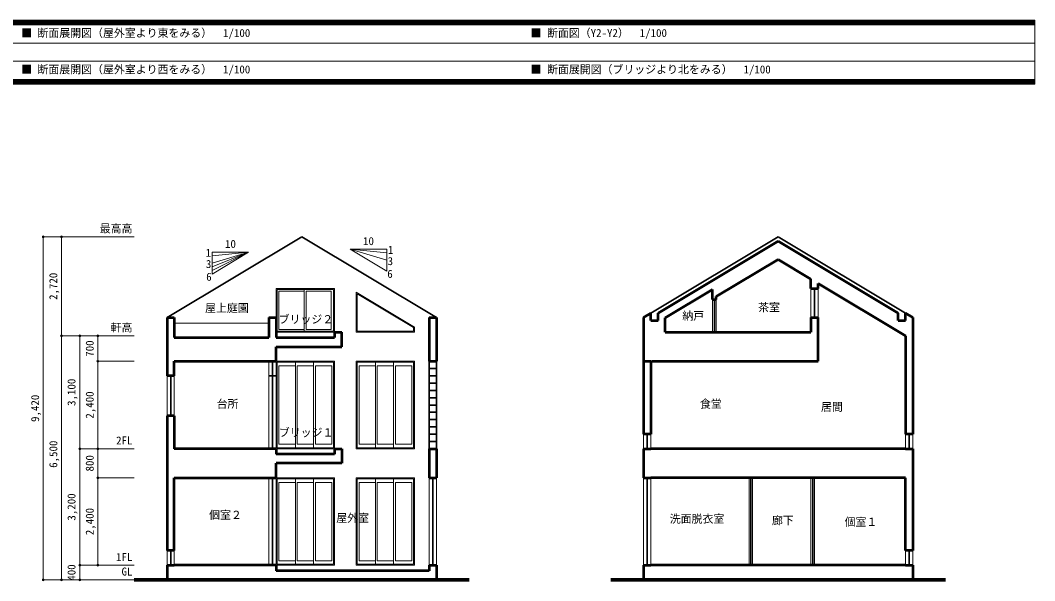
# Model space of a CAD drawing. Units: millimetres, scale not verified. Extents: x 1950 to 57850, y 1000 to 41000.
# Drawn here: x 29977 to 57850, y 25610 to 41000 of the extents above; entities that cross this region are included whole.
import ezdxf
from ezdxf.enums import TextEntityAlignment as Align

# ---------------------------------------------------------------- set-up
doc = ezdxf.new("R2010")
doc.units = ezdxf.units.MM
doc.header["$LTSCALE"] = 100
doc.header["$PDMODE"] = 32
doc.header["$PDSIZE"] = 50
doc.layers.add('(用紙)枠', color=7, linetype='Continuous')
doc.layers.add('文字', color=7, linetype='Continuous')
for name, color, linetype, lineweight in [('_8-8_(用紙)枠', 4, 'Continuous', 9), ('_8-f_ﾊｯﾁﾝｸﾞ', 4, 'Continuous', 9), ('家具１', 2, 'Continuous', 35), ('寸法', 4, 'Continuous', 9), ('建具', 7, 'Continuous', 18), ('樹木植栽', 7, 'Continuous', 18), ('躯体', 6, 'Continuous', 50)]:
    doc.layers.add(name, color=color, linetype=linetype, lineweight=lineweight)
doc.styles.add('ＭＳ ゴシック', font='')
doc.styles.get('ＭＳ ゴシック').set_extended_font_data('MS Gothic')

msp = doc.modelspace()

# ---------------------------------------------------------------- linework, layer by layer
at = {"layer": '_8-8_(用紙)枠'}
for p, q in [((1950, 41000), (57850, 41000)), ((57850, 41000), (57850, 39250)), ((1950, 40875), (57850, 40875)), ((57850, 40375), (1950, 40375)), ((1950, 39875), (57850, 39875)), ((57850, 39375), (1950, 39375)), ((1950, 39250), (57850, 39250))]:
    msp.add_line(p, q, dxfattribs=at)
at = {"layer": '_8-f_ﾊｯﾁﾝｸﾞ'}
for p, q in [((1950, 40990), (57850, 40990)), ((1950, 40980), (57850, 40980)), ((1950, 40970), (57850, 40970)), ((1950, 40960), (57850, 40960)), ((1950, 40950), (57850, 40950)), ((1950, 40940), (57850, 40940)), ((1950, 40930), (57850, 40930)), ((1950, 40920), (57850, 40920)), ((1950, 40910), (57850, 40910)), ((1950, 40900), (57850, 40900)), ((1950, 40890), (57850, 40890)), ((1950, 40880), (57850, 40880)), ((1950, 39370), (57850, 39370)), ((1950, 39360), (57850, 39360)), ((1950, 39350), (57850, 39350)), ((1950, 39340), (57850, 39340)), ((1950, 39330), (57850, 39330)), ((1950, 39320), (57850, 39320)), ((1950, 39310), (57850, 39310)), ((1950, 39300), (57850, 39300)), ((1950, 39290), (57850, 39290)), ((1950, 39280), (57850, 39280)), ((1950, 39270), (57850, 39270)), ((1950, 39260), (57850, 39260))]:
    msp.add_line(p, q, dxfattribs=at)
at = {"layer": '家具１'}
for p, q in [((34010, 32835), (37710, 35055)), ((37710, 35055), (41410, 32835)), ((47300, 32955), (50800, 35055)), ((54300, 32955), (50800, 35055))]:
    msp.add_line(p, q, dxfattribs=at)
at = {"layer": '寸法'}
for p, q in [((30610, 35055), (30610, 25635)), ((33110, 35055), (30610, 35055)), ((31110, 35055), (31110, 25635)), ((35252.4, 34631.6), (35252.4, 34031.6)), ((35252.4, 34631.6), (36252.4, 34631.6)), ((35252.4, 34031.6), (36252.4, 34631.6)), ((35252.4, 34531.6), (36252.4, 34631.6)), ((35252.4, 34331.6), (36252.4, 34631.6)), ((35252.4, 34231.6), (36252.4, 34631.6)), ((35252.4, 34131.6), (36252.4, 34631.6)), ((40045.4, 34710.7), (39045.4, 34710.7)), ((40045.4, 34110.7), (39045.4, 34710.7)), ((40045.4, 34610.7), (39045.4, 34710.7)), ((40045.4, 34410.7), (39045.4, 34710.7)), ((40045.4, 34710.7), (40045.4, 34110.7)), ((33110, 32335), (31110, 32335)), ((31610, 32335), (31610, 25635)), ((32110, 32335), (32110, 26035)), ((33110, 31635), (32110, 31635)), ((33110, 29235), (31610, 29235)), ((33110, 28435), (32110, 28435)), ((33110, 26035), (31610, 26035)), ((33110, 25635), (30610, 25635))]:
    msp.add_line(p, q, dxfattribs=at)
for p in [(30610, 35055), (31110, 35055), (31110, 32335), (31610, 32335), (32110, 32335), (32110, 31635), (31610, 29235), (32110, 29235), (32110, 28435), (31610, 26035), (32110, 26035), (30610, 25635), (31110, 25635), (31610, 25635)]:
    msp.add_point(p, dxfattribs=at)
at = {"layer": '建具'}
for p, q in [((37010, 33635), (37010, 32835)), ((37010, 33635), (38610, 33635)), ((37035, 33610), (38585, 33610)), ((37035, 33610), (37035, 32460)), ((37085, 33560), (37777.8, 33560)), ((37085, 33560), (37085, 32510)), ((37777.8, 33610), (37777.8, 32460)), ((37827.8, 33560), (38520.6, 33560)), ((37827.8, 33560), (37827.8, 32510)), ((38520.6, 32510), (38520.6, 33560)), ((38585, 33610), (38585, 32460)), ((38610, 33635), (38610, 32435)), ((39210, 32435), (39210, 33535)), ((39210, 33535), (40810, 32575)), ((39235, 32460), (39235, 33490.8)), ((39235, 33490.8), (40785, 32560.8)), ((37010, 32435), (38610, 32435)), ((37035, 32460), (38585, 32460)), ((37085, 32510), (37777.8, 32510)), ((37827.8, 32510), (38520.6, 32510)), ((39210, 32435), (40810, 32435)), ((39235, 32460), (40785, 32460)), ((40785, 32460), (40785, 32560.8)), ((40810, 32435), (40810, 32575)), ((37010, 31635), (38610, 31635)), ((37035, 31610), (38585, 31610)), ((37035, 31610), (37035, 29260)), ((37085, 31510), (37535, 31510)), ((37085, 31510), (37085, 29360)), ((37535, 31610), (37535, 29260)), ((37585, 31510), (38035, 31510)), ((37585, 31510), (37585, 29360)), ((38035, 31610), (38035, 29260)), ((38085, 31510), (38535, 31510)), ((38085, 31510), (38085, 29360)), ((38535, 31510), (38535, 29360)), ((38585, 31610), (38585, 29260)), ((38610, 29235), (38610, 31635)), ((39210, 31635), (39210, 29235)), ((40810, 31635), (39210, 31635)), ((39235, 31610), (40785, 31610)), ((39235, 31610), (39235, 29260)), ((39285, 31510), (39735, 31510)), ((39285, 31510), (39285, 29360)), ((39735, 31610), (39735, 29260)), ((39785, 31510), (40235, 31510)), ((39785, 31510), (39785, 29360)), ((40235, 31610), (40235, 29260)), ((40285, 31510), (40735, 31510)), ((40285, 31510), (40285, 29360)), ((40735, 31510), (40735, 29360)), ((40785, 31610), (40785, 29260)), ((40810, 31635), (40810, 29235)), ((37085, 29360), (37535, 29360)), ((37585, 29360), (38035, 29360)), ((38085, 29360), (38535, 29360)), ((39285, 29360), (39735, 29360)), ((39785, 29360), (40235, 29360)), ((40285, 29360), (40735, 29360)), ((37010, 29235), (38610, 29235)), ((37035, 29260), (38585, 29260)), ((39210, 29235), (40810, 29235)), ((39235, 29260), (40785, 29260)), ((37010, 28435), (38610, 28435)), ((38610, 28435), (38610, 26035)), ((39210, 28435), (39210, 26035)), ((40810, 28435), (39210, 28435)), ((40810, 28435), (40810, 26035)), ((37035, 28410), (38585, 28410)), ((37035, 28410), (37035, 26060)), ((37085, 28310), (37535, 28310)), ((37085, 28310), (37085, 26160)), ((37535, 28410), (37535, 26060)), ((37585, 28310), (38035, 28310)), ((37585, 28310), (37585, 26160)), ((38035, 28410), (38035, 26060)), ((38085, 28310), (38535, 28310)), ((38085, 28310), (38085, 26160)), ((38535, 28310), (38535, 26160)), ((38585, 28410), (38585, 26060)), ((39235, 28410), (40785, 28410)), ((39235, 28410), (39235, 26060)), ((39285, 28310), (39735, 28310)), ((39285, 28310), (39285, 26160)), ((39735, 28410), (39735, 26060)), ((39785, 28310), (40235, 28310)), ((39785, 28310), (39785, 26160)), ((40235, 28410), (40235, 26060)), ((40285, 28310), (40735, 28310)), ((40285, 28310), (40285, 26160)), ((40735, 28310), (40735, 26160)), ((40785, 28410), (40785, 26060)), ((38610, 26035), (37010, 26035)), ((37035, 26060), (38585, 26060)), ((37085, 26160), (37535, 26160)), ((37585, 26160), (38035, 26160)), ((38085, 26160), (38535, 26160)), ((39210, 26035), (40810, 26035)), ((39235, 26060), (40785, 26060)), ((39285, 26160), (39735, 26160)), ((39785, 26160), (40235, 26160)), ((40285, 26160), (40735, 26160))]:
    msp.add_line(p, q, dxfattribs=at)
at = {"layer": '建具', "color": 4, "lineweight": 9}
for p, q in [((51700, 33635), (51700, 32835)), ((51900, 32835), (51900, 33635)), ((49000, 33335), (49000, 32435)), ((49100, 33335), (49100, 32435)), ((36810, 31635), (36810, 29235)), ((37010, 31635), (37010, 29235)), ((34010, 31235), (34010, 30135)), ((34210, 31235), (34210, 30135)), ((47100, 29635), (47100, 29235)), ((47300, 29635), (47300, 29235)), ((54300, 29635), (54300, 29235)), ((54500, 29635), (54500, 29235)), ((36810, 28435), (36810, 26035)), ((37010, 28435), (37010, 26035)), ((41210, 28435), (41210, 26035)), ((41410, 28435), (41410, 26035)), ((47100, 28435), (47100, 26035)), ((47300, 28435), (47300, 26035)), ((50000, 28435), (50000, 26035)), ((50100, 28435), (50100, 26035)), ((51700, 28435), (51700, 26035)), ((51800, 28435), (51800, 26035)), ((34010, 26435), (34010, 26035)), ((34210, 26435), (34210, 26035)), ((54300, 26435), (54300, 26035)), ((54500, 26435), (54500, 26035))]:
    msp.add_line(p, q, dxfattribs=at)
at = {"layer": '建具', "color": 2, "lineweight": 35}
for p, q in [((51800, 33635), (51800, 32835)), ((49050, 33335), (49050, 32435)), ((36910, 31635), (36910, 29235)), ((41210, 31635), (41210, 29235)), ((41410, 31635), (41410, 29235)), ((34110, 31235), (34110, 30135)), ((37010, 31235), (36810, 31235)), ((41210, 31435), (41410, 31435)), ((41210, 31235), (41410, 31235)), ((41210, 31035), (41410, 31035)), ((41210, 30835), (41410, 30835)), ((41210, 30635), (41410, 30635)), ((41210, 30435), (41410, 30435)), ((41210, 30235), (41410, 30235)), ((41210, 30035), (41410, 30035)), ((41210, 29835), (41410, 29835)), ((41210, 29635), (41410, 29635)), ((47200, 29635), (47200, 29235)), ((54400, 29635), (54400, 29235)), ((41210, 29435), (41410, 29435)), ((36910, 28435), (36910, 26035)), ((41310, 28435), (41310, 26035)), ((47200, 28435), (47200, 26035)), ((50050, 28435), (50050, 26035)), ((51750, 28435), (51750, 26035)), ((34110, 26435), (34110, 26035)), ((54400, 26435), (54400, 26035))]:
    msp.add_line(p, q, dxfattribs=at)
at = {"layer": '樹木植栽'}
msp.add_line((34210, 32685), (36810, 32685), dxfattribs=at)
at = {"layer": '躯体'}
for p, q in [((47500, 32955), (50800, 34935)), ((54100, 32955), (50800, 34935)), ((50800, 34435), (49100, 33415)), ((50800, 34435), (51700, 33895)), ((51700, 33635), (51700, 33895)), ((51900, 33775), (54300, 32335)), ((51900, 33635), (51900, 33775)), ((47700, 32825), (49000, 33605)), ((49000, 33335), (49000, 33605)), ((51700, 33635), (51900, 33635)), ((49000, 33335), (49100, 33335)), ((49100, 33335), (49100, 33415)), ((47300, 32955), (47100, 32835)), ((47300, 32755), (47300, 32955)), ((47500, 32755), (47500, 32955)), ((54100, 32755), (54100, 32955)), ((54300, 32755), (54300, 32955)), ((54500, 32835), (54300, 32955)), ((34010, 32835), (34210, 32835)), ((34010, 32835), (34010, 31235)), ((34210, 32835), (34210, 32285)), ((36810, 32835), (37010, 32835)), ((36810, 32835), (36810, 32285)), ((37010, 32835), (37010, 32285)), ((41210, 32835), (41410, 32835)), ((41210, 32835), (41210, 31635)), ((41410, 32835), (41410, 31635)), ((47100, 32835), (47100, 29635)), ((47300, 32755), (47500, 32755)), ((47700, 32435), (47700, 32825)), ((51700, 32835), (51900, 32835)), ((51700, 32835), (51700, 32435)), ((51900, 31635), (51900, 32835)), ((54100, 32755), (54300, 32755)), ((54500, 32835), (54500, 29635)), ((38610, 32435), (38610, 32285)), ((38610, 32435), (38810, 32435)), ((38810, 32035), (38810, 32435)), ((47700, 32435), (51700, 32435)), ((54300, 32335), (54300, 29635)), ((34210, 32285), (36810, 32285)), ((37010, 32285), (38610, 32285)), ((37010, 31635), (37010, 32035)), ((37010, 32035), (38810, 32035)), ((34210, 31235), (34210, 31635)), ((34210, 31635), (37010, 31635)), ((41210, 31635), (41410, 31635)), ((47100, 31635), (47300, 31635)), ((47300, 31613.8), (47321.2, 31635)), ((47300, 31613.8), (47300, 29635)), ((47321.2, 31635), (51900, 31635)), ((34210, 31235), (34010, 31235)), ((34010, 30135), (34010, 26435)), ((34210, 30135), (34010, 30135)), ((34210, 30135), (34210, 29235)), ((47300, 29635), (47100, 29635)), ((54500, 29635), (54300, 29635)), ((34210, 29235), (34210, 29235)), ((37010, 29235), (34210, 29235)), ((37010, 29235), (37010, 29085)), ((38610, 29085), (37010, 29085)), ((38610, 29235), (38610, 29085)), ((38610, 29235), (38810, 29235)), ((38810, 29235), (38810, 28835)), ((41210, 29235), (41410, 29235)), ((41210, 29235), (41210, 28435)), ((41410, 29235), (41410, 28435)), ((47100, 29235), (47300, 29235)), ((47100, 29235), (47100, 28435)), ((54300, 29235), (47300, 29235)), ((47300, 29235), (47300, 29235)), ((54300, 29235), (54500, 29235)), ((54500, 29235), (54500, 26435)), ((37010, 28435), (37010, 28835)), ((38810, 28835), (37010, 28835)), ((34210, 26435), (34210, 28435)), ((34210, 28435), (37010, 28435)), ((41210, 28435), (41410, 28435)), ((47100, 28435), (47300, 28435)), ((54300, 28435), (47300, 28435)), ((54300, 26435), (54300, 28435)), ((34210, 26435), (34010, 26435)), ((54500, 26435), (54300, 26435)), ((34010, 26035), (34210, 26035)), ((34010, 26035), (34010, 25635)), ((37010.1, 26035), (34210, 26035)), ((37010, 26035), (37010, 25885)), ((41210, 26035), (41410, 26035)), ((41210, 26035), (41210, 25885)), ((41410, 26035), (41410, 25635)), ((47100, 26035), (47300, 26035)), ((47100, 26035), (47100, 25635)), ((54300, 26035), (47300, 26035)), ((54300, 26035), (54500, 26035)), ((54500, 26035), (54500, 25635)), ((41210, 25885), (37010, 25885))]:
    msp.add_line(p, q, dxfattribs=at)
at = {"layer": '躯体', "color": 5, "lineweight": 70}
for p, q in [((33110, 25635), (42310, 25635)), ((46200, 25635), (55400, 25635))]:
    msp.add_line(p, q, dxfattribs=at)

# ---------------------------------------------------------------- texts
at = {"layer": '(用紙)枠', "style": 'ＭＳ ゴシック'}
for s, p in [('■ 断面展開図（屋外室より東をみる）\u30001/100', (30000, 40475)), ('■ 断面図（Y2-Y2）\u30001/100', (44000, 40475)), ('■ 断面展開図（屋外室より西をみる）\u30001/100', (30000, 39475)), ('■ 断面展開図（ブリッジより北をみる）\u30001/100', (44000, 39475))]:
    msp.add_text(s, height=219.9, dxfattribs=at).set_placement(p, align=Align.BOTTOM_LEFT)
at = {"layer": '寸法', "color": 7, "style": 'ＭＳ ゴシック'}
for s, p in [('最高高', (32160, 35105)), ('10', (35602.4, 34681.6)), ('10', (39395.3, 34760.7)), ('1', (35072.1, 34440.6)), ('1', (40075.7, 34519.6)), ('3', (35076.8, 34131.9)), ('3', (40071, 34210.9)), ('6', (35086.2, 33781.1)), ('6', (40061.6, 33860.1)), ('軒高', (32460, 32385)), ('2FL', (32610, 29285)), ('1FL', (32610, 26085)), ('GL', (32760, 25685))]:
    msp.add_text(s, height=219.9, dxfattribs=at).set_placement(p, align=Align.BOTTOM_LEFT)
for s, p in [('2,720', (31060, 33320)), ('700', (32060, 31760)), ('3,100', (31560, 30410)), ('9,420', (30560, 29970)), ('2,400', (32060, 30060)), ('6,500', (31060, 28710)), ('800', (32060, 28610)), ('3,200', (31560, 27260)), ('2,400', (32060, 26860)), ('400', (31560, 25610))]:
    msp.add_text(s, height=219.9, rotation=90, dxfattribs=at).set_placement(p, align=Align.BOTTOM_LEFT)
at = {"layer": '文字', "style": 'ＭＳ ゴシック'}
for s, p in [('屋上庭園', (35054.8, 32922.4)), ('茶室', (50250.5, 32941.4)), ('ブリッジ２', (37075.6, 32612.3)), ('納戸', (48168.5, 32707)), ('台所', (35370.5, 30288.2)), ('食堂', (48650.9, 30289.5)), ('居間', (51976.3, 30205.3)), ('ブリッジ１', (37080.9, 29503.7)), ('個室２', (35164.6, 27240.3)), ('屋外室', (38659.9, 27156.4)), ('洗面脱衣室', (47822.1, 27132.5)), ('廊下', (50629.3, 27090.4)), ('個室１', (52626.1, 27048.3))]:
    msp.add_text(s, height=219.9, dxfattribs=at).set_placement(p, align=Align.BOTTOM_LEFT)

doc.saveas('drawing.dxf')
